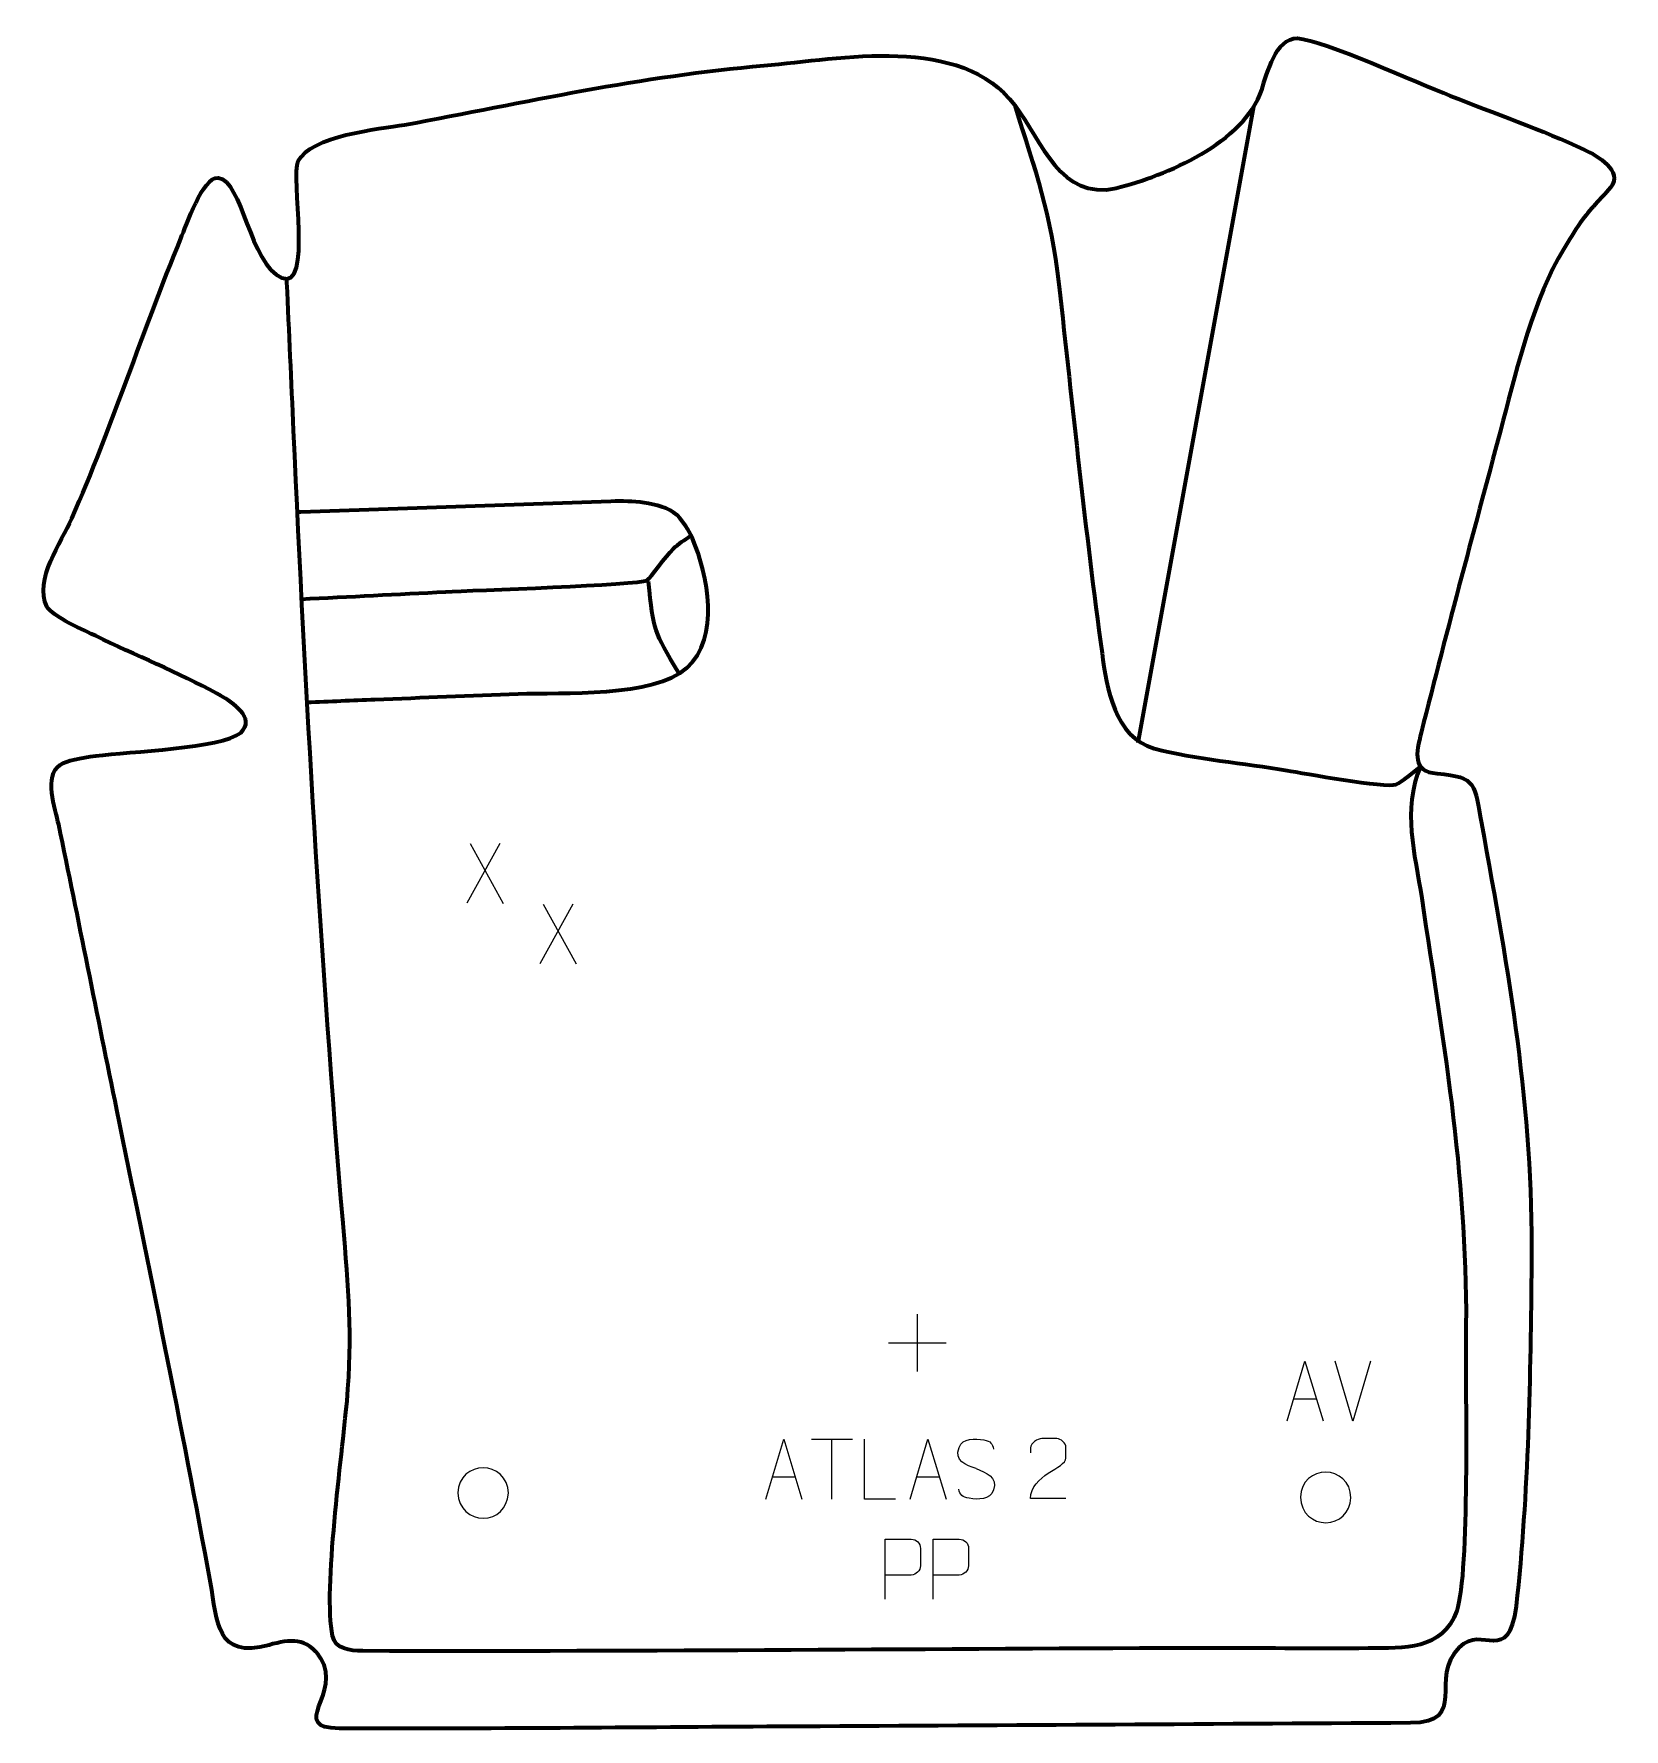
# Model space of a CAD drawing. Header units: millimetres. Extents: x -397 to 265, y -453 to 252.
import ezdxf

# ---------------------------------------------------------------- set-up
doc = ezdxf.new("R2010")
doc.units = ezdxf.units.MM
doc.header["$MEASUREMENT"] = 0
for name, color, linetype in [('layer 1', 7, 'Continuous'), ('layer 2', 7, 'Continuous'), ('layer 3', 7, 'Continuous')]:
    doc.layers.add(name, color=color, linetype=linetype)

msp = doc.modelspace()

# ---------------------------------------------------------------- linework, layer by layer
at = {"layer": 'layer 1', "color": 250, "lineweight": 9}
for points in [[(-29.5765, -280.2172), (-29.5765, -280.2172), (-29.5765, -304.1951), (-29.5765, -304.1951)], [(-41.5654, -292.2062), (-41.5654, -292.2062), (-17.5875, -292.2062), (-17.5875, -292.2062)], [(151.7231, -324.7462), (151.7231, -324.7462), (144.4013, -299.7926), (144.4013, -299.7926)], [(159.045, -299.7926), (159.045, -299.7926), (151.7232, -324.7462), (151.7232, -324.7462)], [(127.0862, -315.4895), (127.0862, -315.4895), (136.5819, -315.4895), (136.5819, -315.4895)]]:
    msp.add_open_spline(points, degree=3, dxfattribs=at)
for points, knots in [([(124.3636, -324.7389), (124.3636, -324.7389), (131.7346, -299.7854), (131.7346, -299.7854), (131.7346, -299.7854), (131.7346, -299.7854), (139.3045, -324.7389), (139.3045, -324.7389)], [0, 0, 0, 0, 0.33333333, 0.33333333, 0.33333333, 0.33333333, 1, 1, 1, 1]), ([(-220.7159, -354.6023), (-220.6452, -347.9619), (-215.3712, -344.1159), (-210.2159, -344.2129), (-210.2159, -344.2129), (-205.0606, -344.1159), (-199.7866, -348.1793), (-199.7159, -354.8197), (-199.7159, -354.8197), (-200.0861, -361.149), (-204.528, -365.1797), (-210.2159, -365.2091), (-210.2159, -365.2091), (-215.3712, -365.3061), (-220.6452, -361.2427), (-220.7159, -354.6023)], [0, 0, 0, 0, 0.2, 0.2, 0.2, 0.2, 0.4, 0.4, 0.4, 0.4, 0.6, 0.6, 0.6, 0.6, 1, 1, 1, 1]), ([(129.9231, -356.4545), (129.9938, -349.8141), (135.2678, -345.9681), (140.4231, -346.0651), (140.4231, -346.0651), (145.5784, -345.9681), (150.8524, -350.0315), (150.9231, -356.6719), (150.9231, -356.6719), (150.5529, -363.0012), (146.111, -367.0319), (140.4231, -367.0613), (140.4231, -367.0613), (135.2678, -367.1583), (129.9938, -363.0949), (129.9231, -356.4545)], [0, 0, 0, 0, 0.2, 0.2, 0.2, 0.2, 0.4, 0.4, 0.4, 0.4, 0.6, 0.6, 0.6, 0.6, 1, 1, 1, 1])]:
    msp.add_open_spline(points, degree=3, knots=knots, dxfattribs=at)
at = {"layer": 'layer 2', "color": 142, "lineweight": 158}
for points, knots in [([(11.0004, 222.7831), (19.6031, 195.2777), (26.0824, 177.6553), (29.3548, 148.3567), (29.3548, 148.3567), (35.0673, 97.2447), (40.3583, 45.6743), (47.3217, -5.2575), (47.3217, -5.2575), (49.3049, -19.7632), (52.5852, -40.2217), (68.9884, -44.8827), (68.9884, -44.8827), (86.2357, -49.43), (106.4238, -50.9131), (124.4304, -54.0222), (124.4304, -54.0222), (130.7005, -55.1048), (165.6239, -61.4619), (169.6363, -59.8688), (169.6363, -59.8688), (172.1263, -58.8802), (177.5649, -54.2716), (179.8473, -52.3815)], [0, 0, 0, 0, 0.14285714, 0.14285714, 0.14285714, 0.14285714, 0.28571429, 0.28571429, 0.28571429, 0.28571429, 0.42857143, 0.42857143, 0.42857143, 0.42857143, 0.57142857, 0.57142857, 0.57142857, 0.57142857, 0.71428571, 0.71428571, 0.71428571, 0.71428571, 1, 1, 1, 1]), ([(179.8473, -52.3815), (172.0665, -70.7842), (177.5541, -88.3798), (180.3517, -107.1972), (180.3517, -107.1972), (189.9416, -170.4637), (199.7347, -226.3277), (198.7368, -290.9377), (198.7368, -290.9377), (198.4639, -313.325), (200.3408, -387.1774), (194.9601, -403.7844), (194.9601, -403.7844), (188.8412, -420.4025), (173.0893, -419.1133), (158.0376, -419.3189), (158.0376, -419.3189), (137.6325, -419.5978), (116.8259, -419.1872), (96.3386, -419.232), (96.3386, -419.232), (-22.4414, -419.4914), (-141.567, -420.8118), (-260.2871, -420.4256), (-260.2871, -420.4256), (-265.7907, -420.4076), (-271.8033, -419.6079), (-272.9178, -414.1326), (-272.9178, -414.1326), (-276.7968, -395.0754), (-268.8864, -338.9822), (-266.8754, -316.4492), (-266.8754, -316.4492), (-264.4516, -288.5462), (-266.1886, -269.9759), (-268.5342, -242.4795), (-268.5342, -242.4795), (-277.8064, -131.8673), (-284.1322, -23.3088), (-289.1001, 87.4277), (-289.1001, 87.4277), (-290.0207, 107.9442), (-290.9413, 128.4607), (-291.8618, 148.9772), (-291.8618, 148.9772), (-291.8618, 148.9772), (-291.9292, 150.4784), (-291.9292, 150.4784)], [0, 0, 0, 0, 0.07692308, 0.07692308, 0.07692308, 0.07692308, 0.15384615, 0.15384615, 0.15384615, 0.15384615, 0.23076923, 0.23076923, 0.23076923, 0.23076923, 0.30769231, 0.30769231, 0.30769231, 0.30769231, 0.38461538, 0.38461538, 0.38461538, 0.38461538, 0.46153846, 0.46153846, 0.46153846, 0.46153846, 0.53846154, 0.53846154, 0.53846154, 0.53846154, 0.61538462, 0.61538462, 0.61538462, 0.61538462, 0.69230769, 0.69230769, 0.69230769, 0.69230769, 0.76923077, 0.76923077, 0.76923077, 0.76923077, 0.84615385, 0.84615385, 0.84615385, 0.84615385, 1, 1, 1, 1]), ([(-283.5656, -25.6342), (-274.1233, -25.2529), (-264.6811, -24.8717), (-255.2388, -24.4904), (-255.2388, -24.4904), (-235.3604, -23.6877), (-215.482, -22.8851), (-195.6036, -22.0824), (-195.6036, -22.0824), (-177.478, -21.5422), (-139.1158, -23.6613), (-125.4606, -11.3652), (-125.4606, -11.3652), (-111.3385, 1.3513), (-116.585, 27.2093), (-123.128, 42.5242), (-123.128, 42.5242), (-124.8601, 46.5785), (-126.5635, 48.8952), (-129.4558, 52.1745), (-129.4558, 52.1745), (-133.4001, 55.5162), (-138.2672, 56.5857), (-143.2251, 57.3759), (-143.2251, 57.3759), (-147.7166, 58.0182), (-152.3612, 58.0827), (-157.0288, 57.9215), (-157.0288, 57.9215), (-200.0485, 56.4354), (-243.0332, 54.811), (-286.0811, 53.4668), (-286.0811, 53.4668), (-286.0811, 53.4668), (-287.5742, 53.4201), (-287.5742, 53.4201)], [0, 0, 0, 0, 0.1, 0.1, 0.1, 0.1, 0.2, 0.2, 0.2, 0.2, 0.3, 0.3, 0.3, 0.3, 0.4, 0.4, 0.4, 0.4, 0.5, 0.5, 0.5, 0.5, 0.6, 0.6, 0.6, 0.6, 0.7, 0.7, 0.7, 0.7, 0.8, 0.8, 0.8, 0.8, 1, 1, 1, 1]), ([(-285.9527, 17.2822), (-265.8785, 18.2945), (-245.8043, 19.3067), (-225.7301, 20.319), (-225.7301, 20.319), (-215.5413, 20.8129), (-145.0418, 23.2603), (-142.1356, 25.0697), (-142.1356, 25.0697), (-140.5393, 26.0634), (-134.2574, 35.253), (-131.1173, 38.1942), (-131.1173, 38.1942), (-128.8041, 40.361), (-126.514, 41.8559), (-123.8684, 43.5594)], [0, 0, 0, 0, 0.2, 0.2, 0.2, 0.2, 0.4, 0.4, 0.4, 0.4, 0.6, 0.6, 0.6, 0.6, 1, 1, 1, 1])]:
    msp.add_open_spline(points, degree=3, knots=knots, dxfattribs=at)
for points in [[(62.4331, -42.5461), (62.4331, -42.5461), (110.473, 222.2145), (110.473, 222.2145)], [(-128.7099, -13.7458), (-139.3049, 4.371), (-139.1139, 3.5553), (-141.4185, 24.5705)]]:
    msp.add_open_spline(points, degree=3, dxfattribs=at)
at = {"layer": 'layer 2', "color": 250, "lineweight": 9}
for points in [[(-203.28, -84.4268), (-203.28, -84.4268), (-217.0206, -109.3226), (-217.0206, -109.3226)], [(-215.566, -84.4268), (-215.566, -84.4268), (-201.8254, -109.3803), (-201.8254, -109.3803)], [(-172.9074, -109.6138), (-172.9074, -109.6138), (-186.648, -134.5096), (-186.648, -134.5096)], [(-185.1934, -109.6138), (-185.1934, -109.6138), (-171.4528, -134.5673), (-171.4528, -134.5673)], [(-73.5368, -332.2744), (-73.5368, -332.2744), (-56.5496, -332.2744), (-56.5496, -332.2744)], [(-65.043, -357.2044), (-65.043, -357.2044), (-65.043, -332.2509), (-65.043, -332.2509)], [(-89.7911, -347.955), (-89.7911, -347.955), (-80.2954, -347.955), (-80.2954, -347.955)], [(-29.7911, -347.955), (-29.7911, -347.955), (-20.2954, -347.955), (-20.2954, -347.955)]]:
    msp.add_open_spline(points, degree=3, dxfattribs=at)
for points, knots in [([(-92.5137, -357.2044), (-92.5137, -357.2044), (-85.1427, -332.2509), (-85.1427, -332.2509), (-85.1427, -332.2509), (-85.1427, -332.2509), (-77.5728, -357.2044), (-77.5728, -357.2044)], [0, 0, 0, 0, 0.33333333, 0.33333333, 0.33333333, 0.33333333, 1, 1, 1, 1]), ([(-38.5687, -357.2045), (-38.5687, -357.2045), (-51.5178, -357.2045), (-51.5178, -357.2045), (-51.5178, -357.2045), (-51.5178, -357.2045), (-51.5178, -332.2509), (-51.5178, -332.2509)], [0, 0, 0, 0, 0.33333333, 0.33333333, 0.33333333, 0.33333333, 1, 1, 1, 1]), ([(-32.5137, -357.2044), (-32.5137, -357.2044), (-25.1427, -332.2509), (-25.1427, -332.2509), (-25.1427, -332.2509), (-25.1427, -332.2509), (-17.5728, -357.2044), (-17.5728, -357.2044)], [0, 0, 0, 0, 0.33333333, 0.33333333, 0.33333333, 0.33333333, 1, 1, 1, 1]), ([(-5.0378, -344.5538), (-9.2861, -343.0834), (-14.1942, -341.2876), (-12.1891, -335.7673), (-12.1891, -335.7673), (-10.6856, -331.6274), (-5.472, -332.0159), (-1.8684, -332.617), (-1.8684, -332.617), (0.9922, -333.0942), (1.8569, -334.3074), (2.1675, -336.3915)], [0, 0, 0, 0, 0.25, 0.25, 0.25, 0.25, 0.5, 0.5, 0.5, 0.5, 1, 1, 1, 1]), ([(32.3336, -357.0409), (27.4192, -357.0406), (22.5048, -357.0406), (17.5907, -357.0409), (17.5907, -357.0409), (17.5907, -347.1086), (32.2417, -344.4674), (32.3336, -340.1571), (32.3336, -340.1571), (32.3333, -338.733), (32.3333, -337.3093), (32.3336, -335.886), (32.3336, -335.886), (32.3167, -333.8089), (30.1939, -332.0841), (28.5229, -332.0668), (28.5229, -332.0668), (26.4497, -332.0672), (24.3768, -332.0672), (22.3044, -332.0668), (22.3044, -332.0668), (20.4823, -332.0503), (17.6576, -333.8424), (17.5907, -335.936), (17.5907, -335.936), (17.5907, -335.936), (17.5907, -337.9908), (17.5907, -337.9908)], [0, 0, 0, 0, 0.125, 0.125, 0.125, 0.125, 0.25, 0.25, 0.25, 0.25, 0.375, 0.375, 0.375, 0.375, 0.5, 0.5, 0.5, 0.5, 0.625, 0.625, 0.625, 0.625, 0.75, 0.75, 0.75, 0.75, 1, 1, 1, 1]), ([(-5.0378, -344.5539), (-1.0192, -346.2006), (4.0103, -348.0889), (2.1763, -353.4492), (2.1763, -353.4492), (0.7165, -357.7156), (-4.1943, -357.4589), (-7.9204, -356.9042), (-7.9204, -356.9042), (-10.6704, -356.4944), (-11.8913, -355.2809), (-12.2693, -353.1687)], [0, 0, 0, 0, 0.25, 0.25, 0.25, 0.25, 0.5, 0.5, 0.5, 0.5, 1, 1, 1, 1]), ([(-42.9001, -398.9153), (-42.9001, -398.9153), (-42.9001, -373.9617), (-42.9001, -373.9617), (-42.9001, -373.9617), (-39.3051, -373.9617), (-35.7098, -373.9617), (-32.1144, -373.9617), (-32.1144, -373.9617), (-29.7892, -373.9996), (-28.2318, -375.4897), (-28.236, -377.8558), (-28.236, -377.8558), (-28.2364, -379.8915), (-28.2364, -382.9508), (-28.236, -384.9868), (-28.236, -384.9868), (-28.2425, -386.8622), (-30.0547, -388.8041), (-32.0643, -388.8232), (-32.0643, -388.8232), (-32.0643, -388.8232), (-42.9001, -388.8232), (-42.9001, -388.8232)], [0, 0, 0, 0, 0.14285714, 0.14285714, 0.14285714, 0.14285714, 0.28571429, 0.28571429, 0.28571429, 0.28571429, 0.42857143, 0.42857143, 0.42857143, 0.42857143, 0.57142857, 0.57142857, 0.57142857, 0.57142857, 0.71428571, 0.71428571, 0.71428571, 0.71428571, 1, 1, 1, 1]), ([(-22.9001, -398.9153), (-22.9001, -398.9153), (-22.9001, -373.9617), (-22.9001, -373.9617), (-22.9001, -373.9617), (-19.3051, -373.9617), (-15.7098, -373.9617), (-12.1144, -373.9617), (-12.1144, -373.9617), (-9.7892, -373.9996), (-8.2318, -375.4897), (-8.236, -377.8558), (-8.236, -377.8558), (-8.2364, -379.8915), (-8.2364, -382.9508), (-8.236, -384.9868), (-8.236, -384.9868), (-8.2425, -386.8622), (-10.0547, -388.8041), (-12.0643, -388.8232), (-12.0643, -388.8232), (-12.0643, -388.8232), (-22.9001, -388.8232), (-22.9001, -388.8232)], [0, 0, 0, 0, 0.14285714, 0.14285714, 0.14285714, 0.14285714, 0.28571429, 0.28571429, 0.28571429, 0.28571429, 0.42857143, 0.42857143, 0.42857143, 0.42857143, 0.57142857, 0.57142857, 0.57142857, 0.57142857, 0.71428571, 0.71428571, 0.71428571, 0.71428571, 1, 1, 1, 1])]:
    msp.add_open_spline(points, degree=3, knots=knots, dxfattribs=at)
at = {"layer": 'layer 3', "color": 242, "lineweight": 158}
msp.add_open_spline([(175.6417, -450.381), (200.1661, -450.3485), (182.9717, -431.7291), (195.909, -419.0094), (195.909, -419.0094), (205.8505, -409.2351), (216.1952, -426.9251), (219.674, -401.8398), (219.674, -401.8398), (224.8657, -354.5391), (225.5981, -306.2463), (226.0759, -258.6837), (226.0759, -258.6837), (226.5748, -193.8124), (216.8225, -139.2419), (205.2164, -75.997), (205.2164, -75.997), (202.3188, -60.0537), (203.5234, -56.715), (186.8478, -55.2941), (186.8478, -55.2941), (176.1245, -54.5426), (178.0665, -46.7275), (180.1608, -38.3218), (180.1608, -38.3218), (190.9443, 4.9591), (202.7726, 48.1738), (214.1586, 91.3161), (214.1586, 91.3161), (220.4168, 115.0352), (226.7955, 141.8315), (239.4552, 162.973), (239.4552, 162.973), (241.6648, 166.6512), (243.888, 170.3837), (246.3512, 173.8986), (246.3512, 173.8986), (250.6746, 180.0675), (254.6103, 183.2574), (258.927, 188.5471), (258.927, 188.5471), (264.5934, 195.4906), (253.2591, 201.855), (248.178, 204.2164), (248.178, 204.2164), (230.3688, 212.4932), (210.5689, 219.5074), (192.1993, 226.7419), (192.1993, 226.7419), (178.6662, 232.0923), (139.5958, 249.7858), (128.6232, 250.6819), (128.6232, 250.6819), (119.4841, 250.5031), (116.1739, 236.3583), (113.7752, 229.236), (113.7752, 229.236), (106.3524, 206.9978), (74.162, 193.5919), (53.1984, 188.2371), (53.1984, 188.2371), (29.8594, 183.2053), (22.5433, 207.4536), (11.0004, 222.7831), (11.0004, 222.7831), (-11.348, 252.4626), (-61.4514, 242.1829), (-93.2989, 239.2635), (-93.2989, 239.2635), (-144.1308, 235.0114), (-192.9501, 224.0316), (-242.9107, 214.5934), (-242.9107, 214.5934), (-253.6287, 213.0337), (-282.1097, 210.0466), (-287.1907, 199.4785), (-287.1907, 199.4785), (-290.3505, 192.9063), (-281.0682, 145.5285), (-293.9677, 150.8982), (-293.9677, 150.8982), (-307.3563, 156.4714), (-310.502, 191.8207), (-320.5558, 192.5659), (-320.5558, 192.5659), (-326.8891, 193.0353), (-333.868, 172.5444), (-336.0046, 167.3731), (-336.0046, 167.3731), (-351.8621, 128.8661), (-364.6221, 88.8301), (-381.4141, 50.8131), (-381.4141, 50.8131), (-385.7851, 40.9172), (-397.1741, 25.3321), (-391.7533, 14.1939), (-391.7533, 14.1939), (-389.705, 9.9851), (-375.7605, 4.0294), (-371.4228, 1.9246), (-371.4228, 1.9246), (-355.0789, -6.0059), (-336.7619, -13.3451), (-321.0718, -21.9964), (-321.0718, -21.9964), (-321.0718, -21.9964), (-319.386, -22.9259), (-319.386, -22.9259), (-319.386, -22.9259), (-314.7512, -25.5665), (-304.4984, -32.2452), (-311.1276, -38.3295), (-311.1276, -38.3295), (-319.5607, -44.9101), (-356.9515, -46.135), (-371.4659, -47.9672), (-371.4659, -47.9672), (-377.6522, -48.7482), (-383.5708, -49.869), (-386.2214, -51.6291), (-386.2214, -51.6291), (-393.2078, -56.2681), (-388.2458, -69.8952), (-386.8571, -76.5293), (-386.8571, -76.5293), (-378.5949, -115.9984), (-370.7931, -155.7392), (-362.6586, -195.2699), (-362.6586, -195.2699), (-349.1821, -260.761), (-335.7608, -326.2478), (-323.6401, -392.007), (-323.6401, -392.007), (-320.9344, -408.3165), (-321.2676, -424.0105), (-299.3021, -417.961), (-299.3021, -417.961), (-290.6019, -415.5649), (-283.488, -414.5817), (-277.7801, -423.5355), (-277.7801, -423.5355), (-268.573, -437.9781), (-291.5793, -452.5226), (-270.0002, -452.6329), (-270.0002, -452.6329), (-208.9363, -452.945), (-147.4852, -452.2106), (-86.3987, -451.8846), (-86.3987, -451.8846), (0.9481, -451.4184), (88.2952, -450.9132), (175.6417, -450.381)], degree=3, knots=[0, 0, 0, 0, 0.02564103, 0.02564103, 0.02564103, 0.02564103, 0.05128205, 0.05128205, 0.05128205, 0.05128205, 0.07692308, 0.07692308, 0.07692308, 0.07692308, 0.1025641, 0.1025641, 0.1025641, 0.1025641, 0.12820513, 0.12820513, 0.12820513, 0.12820513, 0.15384615, 0.15384615, 0.15384615, 0.15384615, 0.17948718, 0.17948718, 0.17948718, 0.17948718, 0.20512821, 0.20512821, 0.20512821, 0.20512821, 0.23076923, 0.23076923, 0.23076923, 0.23076923, 0.25641026, 0.25641026, 0.25641026, 0.25641026, 0.28205128, 0.28205128, 0.28205128, 0.28205128, 0.30769231, 0.30769231, 0.30769231, 0.30769231, 0.33333333, 0.33333333, 0.33333333, 0.33333333, 0.35897436, 0.35897436, 0.35897436, 0.35897436, 0.38461538, 0.38461538, 0.38461538, 0.38461538, 0.41025641, 0.41025641, 0.41025641, 0.41025641, 0.43589744, 0.43589744, 0.43589744, 0.43589744, 0.46153846, 0.46153846, 0.46153846, 0.46153846, 0.48717949, 0.48717949, 0.48717949, 0.48717949, 0.51282051, 0.51282051, 0.51282051, 0.51282051, 0.53846154, 0.53846154, 0.53846154, 0.53846154, 0.56410256, 0.56410256, 0.56410256, 0.56410256, 0.58974359, 0.58974359, 0.58974359, 0.58974359, 0.61538462, 0.61538462, 0.61538462, 0.61538462, 0.64102564, 0.64102564, 0.64102564, 0.64102564, 0.66666667, 0.66666667, 0.66666667, 0.66666667, 0.69230769, 0.69230769, 0.69230769, 0.69230769, 0.71794872, 0.71794872, 0.71794872, 0.71794872, 0.74358974, 0.74358974, 0.74358974, 0.74358974, 0.76923077, 0.76923077, 0.76923077, 0.76923077, 0.79487179, 0.79487179, 0.79487179, 0.79487179, 0.82051282, 0.82051282, 0.82051282, 0.82051282, 0.84615385, 0.84615385, 0.84615385, 0.84615385, 0.87179487, 0.87179487, 0.87179487, 0.87179487, 0.8974359, 0.8974359, 0.8974359, 0.8974359, 0.92307692, 0.92307692, 0.92307692, 0.92307692, 0.94871795, 0.94871795, 0.94871795, 0.94871795, 1, 1, 1, 1], dxfattribs=at)

doc.saveas('drawing.dxf')
